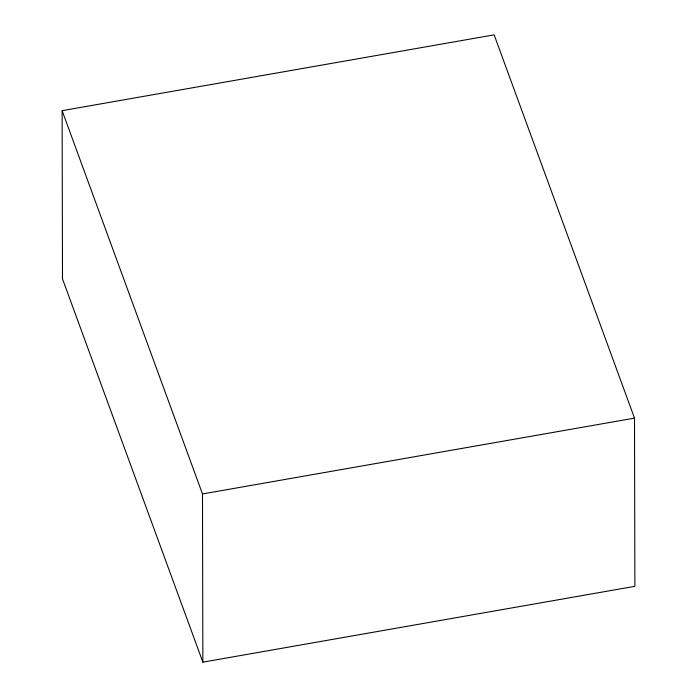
<?xml version="1.0" encoding="UTF-8"?>
<svg xmlns="http://www.w3.org/2000/svg" width="697" height="697" viewBox="0 0 697 697"><rect width="100%" height="100%" fill="white"/><g stroke="black" fill="none" stroke-linecap="round" stroke-linejoin="round"><path stroke-width="1.05" d="M62.12 110.675L494.138 34.85L634.505 418.122L634.88 586.325L202.862 662.15L62.495 278.878L62.12 110.675L202.487 493.946L202.862 662.15M202.487 493.946L634.505 418.122"/></g></svg>
